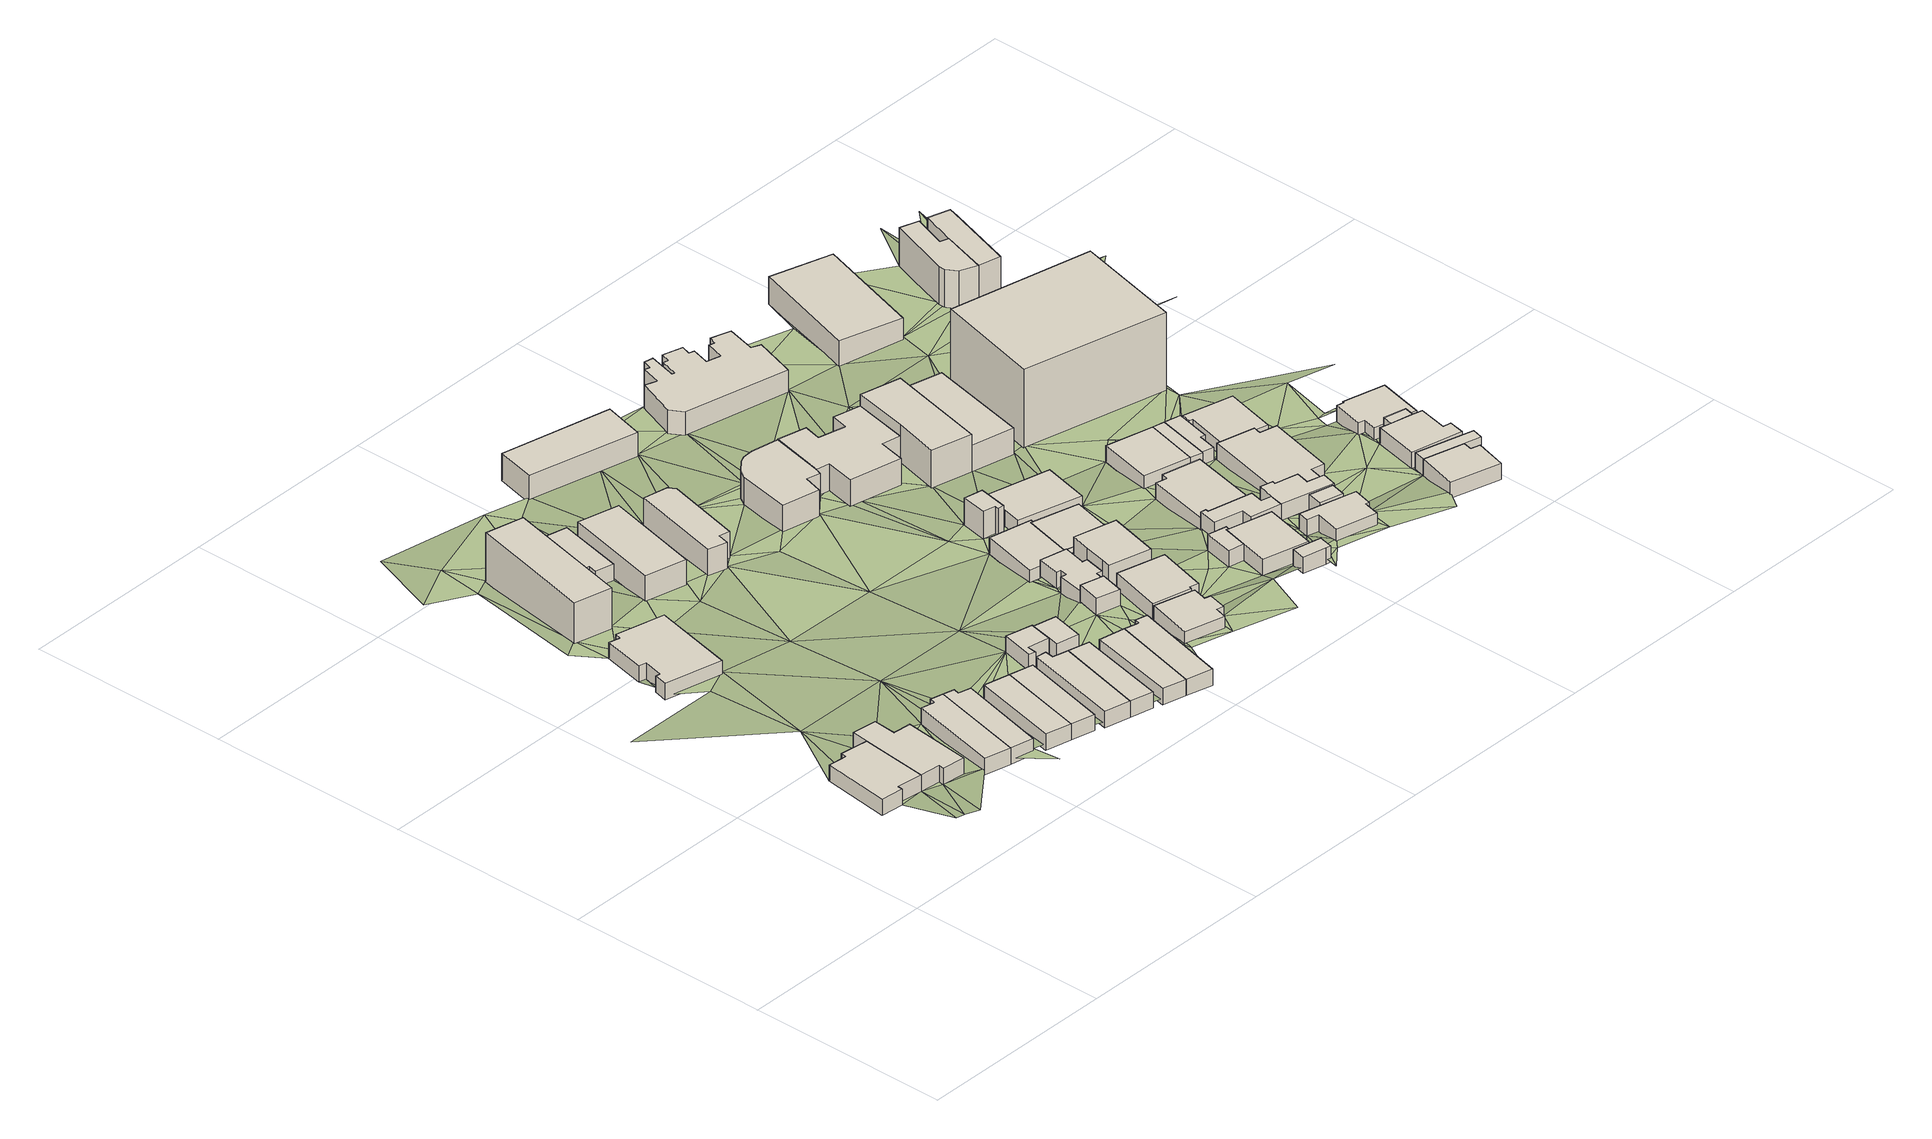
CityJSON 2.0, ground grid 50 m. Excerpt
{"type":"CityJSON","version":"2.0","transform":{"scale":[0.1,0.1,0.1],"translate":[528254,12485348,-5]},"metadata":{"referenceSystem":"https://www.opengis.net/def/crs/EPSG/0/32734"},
"CityObjects":{
"building1":{"type":"Building","attributes":{"address":"Barton Street 7915 Cape Town","building":"house","building:levels":1,"building_height":4.1,"plus_code":"4FRW3C9W+XMH","ground_height":18.93,"roof_height":23.03},"geometry":[{"type":"Solid","lod":"1","boundaries":[[[[0,1,2,3]],[[1,4,5,2]],[[4,6,7,5]],[[6,8,9,7]],[[8,10,11,9]],[[10,12,13,11]],[[12,14,15,13]],[[14,0,3,15]],[[3,2,5,7,9,11,13,15]],[[14,12,10,8,6,4,1,0]]]]}]},
"building2":{"type":"Building","attributes":{"address":"3 Barton Street 7915 Cape Town","building":"house","building:levels":1,"building_height":4.1,"plus_code":"4FRW3C9W+XPH","ground_height":18.93,"roof_height":23.03},"geometry":[{"type":"Solid","lod":"1","boundaries":[[[[0,14,15,3]],[[14,16,17,15]],[[16,18,19,17]],[[18,20,21,19]],[[20,22,23,21]],[[22,24,25,23]],[[24,26,27,25]],[[26,28,29,27]],[[28,0,3,29]],[[3,15,17,19,21,23,25,27,29]],[[28,26,24,22,20,18,16,14,0]]]]}]},
"building3":{"type":"Building","attributes":{"address":"5 Barton Street 7915 Cape Town","building":"semidetached_house","building:levels":1,"building_height":4.1,"plus_code":"4FRW3C9W+XR6","ground_height":18.86,"roof_height":22.96},"geometry":[{"type":"Solid","lod":"1","boundaries":[[[[30,31,32,33]],[[31,34,35,32]],[[34,36,37,35]],[[36,38,39,37]],[[38,40,41,39]],[[40,30,33,41]],[[33,32,35,37,39,41]],[[40,38,36,34,31,30]]]]}]},
"building4":{"type":"Building","attributes":{"building":"house","building:levels":1,"building_height":4.1,"plus_code":"4FRW3CCW+6P9","ground_height":14.97,"roof_height":19.07},"geometry":[{"type":"Solid","lod":"1","boundaries":[[[[42,43,44,45]],[[43,46,47,44]],[[46,48,49,47]],[[48,50,51,49]],[[50,52,53,51]],[[52,54,55,53]],[[54,56,57,55]],[[56,58,59,57]],[[58,60,61,59]],[[60,42,45,61]],[[45,44,47,49,51,53,55,57,59,61]],[[60,58,56,54,52,50,48,46,43,42]]]]}]},
"building5":{"type":"Building","attributes":{"address":"7 Barton Street Woodstock 7915 Cape Town","building":"semidetached_house","building:levels":1,"building_height":4.1,"plus_code":"4FRW3C9W+XR4","ground_height":18.86,"roof_height":22.96},"geometry":[{"type":"Solid","lod":"1","boundaries":[[[[31,30,33,32]],[[30,62,63,33]],[[62,64,65,63]],[[64,66,67,65]],[[66,68,69,67]],[[68,31,32,69]],[[32,33,63,65,67,69]],[[68,66,64,62,30,31]]]]}]},
"building6":{"type":"Building","attributes":{"address":"9 Barton Street Woodstock 7915 Cape Town","building":"semidetached_house","building:levels":1,"building_height":4.1,"plus_code":"4FRW3C9W+WVV","ground_height":18.81,"roof_height":22.91},"geometry":[{"type":"Solid","lod":"1","boundaries":[[[[70,71,72,73]],[[71,74,75,72]],[[74,76,77,75]],[[76,70,73,77]],[[73,72,75,77]],[[76,74,71,70]]]]}]},
"building7":{"type":"Building","attributes":{"address":"124 Victoria Road Woodstock 7915 Cape Town","building":"retail","building:levels":4,"building_height":12.5,"plus_code":"4FRW3CCW+8QJ","ground_height":12.28,"roof_height":24.78},"geometry":[{"type":"Solid","lod":"1","boundaries":[[[[78,79,80,81]],[[79,82,83,80]],[[82,84,85,83]],[[84,78,81,85]],[[81,80,83,85]],[[84,82,79,78]]]]}]},
"building8":{"type":"Building","attributes":{"address":"11 Barton Street Woodstock 7915 Cape Town","building":"semidetached_house","building:levels":1,"building_height":4.1,"plus_code":"4FRW3C9W+WVX","ground_height":18.81,"roof_height":22.91},"geometry":[{"type":"Solid","lod":"1","boundaries":[[[[70,76,77,73]],[[76,86,87,77]],[[86,88,89,87]],[[88,70,73,89]],[[73,77,87,89]],[[88,86,76,70]]]]}]},
"building9":{"type":"Building","attributes":{"address":"13 Barton Street Woodstock 7915 Cape Town","building":"semidetached_house","building:levels":1,"building_height":4.1,"plus_code":"4FRW3C9W+WWP","ground_height":18.81,"roof_height":22.91},"geometry":[{"type":"Solid","lod":"1","boundaries":[[[[90,91,92,93]],[[91,94,95,92]],[[94,96,97,95]],[[96,98,99,97]],[[98,100,101,99]],[[100,90,93,101]],[[93,92,95,97,99,101]],[[100,98,96,94,91,90]]]]}]},
"building10":{"type":"Building","attributes":{"address":"126 Victoria Road Woodstock 7915 Cape Town","building":"retail","building:levels":1,"building_height":4.1,"plus_code":"4FRW3CCW+9Q9","ground_height":12.28,"roof_height":16.38},"geometry":[{"type":"Solid","lod":"1","boundaries":[[[[102,103,104,105]],[[103,106,107,104]],[[106,108,109,107]],[[108,102,105,109]],[[105,104,107,109]],[[108,106,103,102]]]]}]},
"building11":{"type":"Building","attributes":{"address":"15 Barton Street Woodstock 7915 Cape Town","building":"semidetached_house","building:levels":1,"building_height":4.1,"plus_code":"4FRW3C9W+WXC","ground_height":18.81,"roof_height":22.91},"geometry":[{"type":"Solid","lod":"1","boundaries":[[[[91,90,93,92]],[[90,110,111,93]],[[110,112,113,111]],[[112,91,92,113]],[[92,93,111,113]],[[112,110,90,91]]]]}]},
"building12":{"type":"Building","attributes":{"address":"Victoria Road Woodstock 7915 Cape Town","building":"retail","building:levels":1,"building_height":4.1,"plus_code":"4FRW3CCW+9R3","ground_height":13.49,"roof_height":17.59},"geometry":[{"type":"Solid","lod":"1","boundaries":[[[[114,115,116,117]],[[115,118,119,116]],[[118,120,121,119]],[[120,122,123,121]],[[122,124,125,123]],[[124,114,117,125]],[[117,116,119,121,123,125]],[[124,122,120,118,115,114]]]]}]},
"building13":{"type":"Building","attributes":{"address":"Barton Street Woodstock 7915 Cape Town","building":"garage","building:levels":1,"building_height":4.1,"plus_code":"4FRW3CCW+2W5","ground_height":18.81,"roof_height":22.91},"geometry":[{"type":"Solid","lod":"1","boundaries":[[[[126,127,128,129]],[[127,130,131,128]],[[130,132,133,131]],[[132,134,135,133]],[[134,136,137,135]],[[136,138,139,137]],[[138,126,129,139]],[[129,128,131,133,135,137,139]],[[138,136,134,132,130,127,126]]]]}]},
"building14":{"type":"Building","attributes":{"address":"128 Victoria Road Woodstock 7915 Cape Town","building":"retail","building:levels":2,"building_height":6.9,"plus_code":"4FRW3CCW+8VC","ground_height":13.49,"roof_height":20.39},"geometry":[{"type":"Solid","lod":"1","boundaries":[[[[140,141,142,143]],[[141,144,145,142]],[[144,146,147,145]],[[146,140,143,147]],[[143,142,145,147]],[[146,144,141,140]]]]}]},
"building15":{"type":"Building","attributes":{"address":"17 Barton Street Woodstock 7915 Cape Town","building":"semidetached_house","building:levels":1,"building_height":4.1,"plus_code":"4FRW3C9W+WX9","ground_height":18.77,"roof_height":22.87},"geometry":[{"type":"Solid","lod":"1","boundaries":[[[[148,149,150,151]],[[149,152,153,150]],[[152,154,155,153]],[[154,148,151,155]],[[151,150,153,155]],[[154,152,149,148]]]]}]},
"building16":{"type":"Building","attributes":{"address":"Barton Street Woodstock 7915 Cape Town","building":"garage","building:levels":1,"building_height":4.1,"plus_code":"4FRW3C9W+XXW","ground_height":18.81,"roof_height":22.91},"geometry":[{"type":"Solid","lod":"1","boundaries":[[[[127,126,129,128]],[[126,156,157,129]],[[156,158,159,157]],[[158,160,161,159]],[[160,127,128,161]],[[128,129,157,159,161]],[[160,158,156,126,127]]]]}]},
"building17":{"type":"Building","attributes":{"address":"19 Barton Street Woodstock 7915 Cape Town","building":"semidetached_house","building:levels":1,"building_height":4.1,"plus_code":"4FRW3C9X+W27","ground_height":18.77,"roof_height":22.87},"geometry":[{"type":"Solid","lod":"1","boundaries":[[[[149,148,151,150]],[[148,162,163,151]],[[162,164,165,163]],[[164,166,167,165]],[[166,168,169,167]],[[168,149,150,169]],[[150,151,163,165,167,169]],[[168,166,164,162,148,149]]]]}]},
"building18":{"type":"Building","attributes":{"address":"Rubidor House 138 Victoria Road Woodstock Cape Town","building":"retail","building:levels":2,"building_height":6.9,"plus_code":"4FRW3CCW+8W2","ground_height":13.76,"roof_height":20.66},"geometry":[{"type":"Solid","lod":"1","boundaries":[[[[170,171,172,173]],[[171,174,175,172]],[[174,176,177,175]],[[176,178,179,177]],[[178,180,181,179]],[[180,182,183,181]],[[182,170,173,183]],[[173,172,175,177,179,181,183]],[[182,180,178,176,174,171,170]]]]}]},
"building19":{"type":"Building","attributes":{"address":"Woodstock Cape Town","building":"garage","building:levels":1,"building_height":4.1,"plus_code":"4FRW3CCX+232","ground_height":18.77,"roof_height":22.87},"geometry":[{"type":"Solid","lod":"1","boundaries":[[[[184,185,186,187]],[[185,188,189,186]],[[188,190,191,189]],[[190,184,187,191]],[[187,186,189,191]],[[190,188,185,184]]]]}]},
"building20":{"type":"Building","attributes":{"address":"10 Caleb Street Woodstock 7915 Cape Town","building":"house","building:levels":1,"building_height":4.1,"plus_code":"4FRW3C9X+W3G","ground_height":18.75,"roof_height":22.85},"geometry":[{"type":"Solid","lod":"1","boundaries":[[[[192,193,194,195]],[[193,196,197,194]],[[196,198,199,197]],[[198,200,201,199]],[[200,202,203,201]],[[202,204,205,203]],[[204,206,207,205]],[[206,192,195,207]],[[195,194,197,199,201,203,205,207]],[[206,204,202,200,198,196,193,192]]]]}]},
"building21":{"type":"Building","attributes":{"address":"Woodstock Cape Town","building":"yes","building:levels":1,"building_height":4.1,"plus_code":"4FRW3CCX+23M","ground_height":17.2,"roof_height":21.3},"geometry":[{"type":"Solid","lod":"1","boundaries":[[[[208,209,210,211]],[[209,212,213,210]],[[212,214,215,213]],[[214,216,217,215]],[[216,218,219,217]],[[218,220,221,219]],[[220,222,223,221]],[[222,224,225,223]],[[224,226,227,225]],[[226,228,229,227]],[[228,230,231,229]],[[230,232,233,231]],[[232,208,211,233]],[[211,210,213,215,217,219,221,223,225,227,229,231,233]],[[232,230,228,226,224,222,220,218,216,214,212,209,208]]]]}]},
"building22":{"type":"Building","attributes":{"address":"8 Caleb Street Woodstock 7915 Cape Town","building":"house","building:levels":1,"building_height":4.1,"plus_code":"4FRW3C9X+X3H","ground_height":18.75,"roof_height":22.85},"geometry":[{"type":"Solid","lod":"1","boundaries":[[[[234,235,236,237]],[[235,238,239,236]],[[238,240,241,239]],[[240,242,243,241]],[[242,244,245,243]],[[244,234,237,245]],[[237,236,239,241,243,245]],[[244,242,240,238,235,234]]]]}]},
"building23":{"type":"Building","attributes":{"address":"Kays Building 79 Victoria Road Woodstock 7915 Cape Town","building":"yes","building:levels":2,"building_height":6.9,"plus_code":"4FRW3CCW+CWX","ground_height":10.94,"roof_height":17.84},"geometry":[{"type":"Solid","lod":"1","boundaries":[[[[246,247,248,249]],[[247,250,251,248]],[[250,252,253,251]],[[252,246,249,253]],[[249,248,251,253]],[[252,250,247,246]]]]}]},
"building24":{"type":"Building","attributes":{"address":"Woodstock Cape Town","building":"yes","building:levels":1,"building_height":4.1,"plus_code":"4FRW3CCX+33P","ground_height":15.65,"roof_height":19.75},"geometry":[{"type":"Solid","lod":"1","boundaries":[[[[254,255,256,257]],[[255,258,259,256]],[[258,260,261,259]],[[260,262,263,261]],[[262,264,265,263]],[[264,266,267,265]],[[266,268,269,267]],[[268,270,271,269]],[[270,272,273,271]],[[272,254,257,273]],[[257,256,259,261,263,265,267,269,271,273]],[[272,270,268,266,264,262,260,258,255,254]]]]}]},
"building25":{"type":"Building","attributes":{"address":"140 Victoria Road Woodstock 7915 Cape Town","building":"retail","building:levels":2,"building_height":6.9,"plus_code":"4FRW3CCX+72V","ground_height":13.76,"roof_height":20.66},"geometry":[{"type":"Solid","lod":"1","boundaries":[[[[274,275,276,277]],[[275,278,279,276]],[[278,280,281,279]],[[280,282,283,281]],[[282,284,285,283]],[[284,286,287,285]],[[286,288,289,287]],[[288,290,291,289]],[[290,292,293,291]],[[292,294,295,293]],[[294,274,277,295]],[[277,276,279,281,283,285,287,289,291,293,295]],[[294,292,290,288,286,284,282,280,278,275,274]]]]}]},
"building26":{"type":"Building","attributes":{"address":"6 Caleb Street Woodstock 7915 Cape Town","building":"house","building:levels":2,"building_height":6.9,"plus_code":"4FRW3CCX+24J","ground_height":17.19,"roof_height":24.09},"geometry":[{"type":"Solid","lod":"1","boundaries":[[[[228,226,296,297]],[[226,298,299,296]],[[298,300,301,299]],[[300,302,303,301]],[[302,304,305,303]],[[304,228,297,305]],[[297,296,299,301,303,305]],[[304,302,300,298,226,228]]]]}]},
"building27":{"type":"Building","attributes":{"address":"Caleb Street Woodstock 7915 Cape Town","building":"yes","building:levels":2,"building_height":6.9,"plus_code":"4FRW3CCX+43X","ground_height":15.65,"roof_height":22.55},"geometry":[{"type":"Solid","lod":"1","boundaries":[[[[306,307,308,309]],[[307,310,311,308]],[[310,312,313,311]],[[312,314,315,313]],[[314,316,317,315]],[[316,306,309,317]],[[309,308,311,313,315,317]],[[316,314,312,310,307,306]]]]}]},
"building28":{"type":"Building","attributes":{"address":"4 Caleb Street Woodstock 7915 Cape Town","building":"house","building:levels":1,"building_height":4.1,"plus_code":"4FRW3CCX+34P","ground_height":15.65,"roof_height":19.75},"geometry":[{"type":"Solid","lod":"1","boundaries":[[[[260,318,319,261]],[[318,320,321,319]],[[320,266,267,321]],[[266,264,265,267]],[[264,262,263,265]],[[262,260,261,263]],[[261,319,321,267,265,263]],[[262,264,266,320,318,260]]]]}]},
"building29":{"type":"Building","attributes":{"address":"Caleb Street Woodstock 7915 Cape Town","building":"garage","building:levels":1,"building_height":4.1,"plus_code":"4FRW3C9X+X5G","ground_height":18.75,"roof_height":22.85},"geometry":[{"type":"Solid","lod":"1","boundaries":[[[[322,323,324,325]],[[323,326,327,324]],[[326,328,329,327]],[[328,330,331,329]],[[330,332,333,331]],[[332,322,325,333]],[[325,324,327,329,331,333]],[[332,330,328,326,323,322]]]]}]},
"building30":{"type":"Building","attributes":{"address":"144 Victoria Road Woodstock 7915 Cape Town","building":"retail","building:levels":2,"building_height":6.9,"plus_code":"4FRW3CCX+73Q","ground_height":13.86,"roof_height":20.76},"geometry":[{"type":"Solid","lod":"1","boundaries":[[[[334,335,336,337]],[[335,338,339,336]],[[338,340,341,339]],[[340,342,343,341]],[[342,344,345,343]],[[344,346,347,345]],[[346,348,349,347]],[[348,350,351,349]],[[350,352,353,351]],[[352,354,355,353]],[[354,356,357,355]],[[356,334,337,357]],[[337,336,339,341,343,345,347,349,351,353,355,357]],[[356,354,352,350,348,346,344,342,340,338,335,334]]]]}]},
"building31":{"type":"Building","attributes":{"address":"2 Caleb Street Woodstock 7915 Cape Town","building":"house","building:levels":1,"building_height":4.1,"plus_code":"4FRW3CCX+44H","ground_height":15.65,"roof_height":19.75},"geometry":[{"type":"Solid","lod":"1","boundaries":[[[[358,359,360,361]],[[359,362,363,360]],[[362,364,365,363]],[[364,366,367,365]],[[366,368,369,367]],[[368,370,371,369]],[[370,372,373,371]],[[372,358,361,373]],[[361,360,363,365,367,369,371,373]],[[372,370,368,366,364,362,359,358]]]]}]},
"building32":{"type":"Building","attributes":{"address":"Caleb Street Woodstock 7915 Cape Town","building":"garage","building:levels":1,"building_height":4.1,"plus_code":"4FRW3C9X+W67","ground_height":18.71,"roof_height":22.81},"geometry":[{"type":"Solid","lod":"1","boundaries":[[[[374,375,376,377]],[[375,378,379,376]],[[378,380,381,379]],[[380,382,383,381]],[[382,374,377,383]],[[377,376,379,381,383]],[[382,380,378,375,374]]]]}]},
"building33":{"type":"Building","attributes":{"address":"7 Caleb Street Woodstock 7915 Cape Town","building":"house","building:levels":1,"building_height":4.1,"plus_code":"4FRW3C9X+W6R","ground_height":18.71,"roof_height":22.81},"geometry":[{"type":"Solid","lod":"1","boundaries":[[[[322,384,385,325]],[[384,386,387,385]],[[386,388,389,387]],[[388,326,327,389]],[[326,323,324,327]],[[323,322,325,324]],[[325,385,387,389,327,324]],[[323,326,388,386,384,322]]]]}]},
"building34":{"type":"Building","attributes":{"address":"Caleb Street Woodstock 7915 Cape Town","building":"garage","building:levels":1,"building_height":4.1,"plus_code":"4FRW3C9X+X6W","ground_height":18.71,"roof_height":22.81},"geometry":[{"type":"Solid","lod":"1","boundaries":[[[[390,391,392,393]],[[391,394,395,392]],[[394,396,397,395]],[[396,398,399,397]],[[398,400,401,399]],[[400,402,403,401]],[[402,404,405,403]],[[404,406,407,405]],[[406,408,409,407]],[[408,390,393,409]],[[393,392,395,397,399,401,403,405,407,409]],[[408,406,404,402,400,398,396,394,391,390]]]]}]},
"building35":{"type":"Building","attributes":{"address":"146 Victoria Road Woodstock 7915 Cape Town","building":"retail","building:levels":3,"building_height":9.7,"plus_code":"4FRW3CCX+75C","ground_height":13.97,"roof_height":23.67},"geometry":[{"type":"Solid","lod":"1","boundaries":[[[[410,411,412,413]],[[411,414,415,412]],[[414,416,417,415]],[[416,418,419,417]],[[418,410,413,419]],[[413,412,415,417,419]],[[418,416,414,411,410]]]]}]},
"building36":{"type":"Building","attributes":{"address":"85 Victoria Road Woodstock 7915 Cape Town","building":"yes","building:levels":2,"building_height":6.9,"plus_code":"4FRW3CCX+C4J","ground_height":11.09,"roof_height":17.99},"geometry":[{"type":"Solid","lod":"1","boundaries":[[[[420,421,422,423]],[[421,424,425,422]],[[424,426,427,425]],[[426,428,429,427]],[[428,430,431,429]],[[430,432,433,431]],[[432,434,435,433]],[[434,436,437,435]],[[436,438,439,437]],[[438,440,441,439]],[[440,442,443,441]],[[442,444,445,443]],[[444,446,447,445]],[[446,448,449,447]],[[448,450,451,449]],[[450,452,453,451]],[[452,454,455,453]],[[454,456,457,455]],[[456,458,459,457]],[[458,460,461,459]],[[460,462,463,461]],[[462,464,465,463]],[[464,466,467,465]],[[466,468,469,467]],[[468,420,423,469]],[[423,422,425,427,429,431,433,435,437,439,441,443,445,447,449,451,453,455,457,459,461,463,465,467,469]],[[468,466,464,462,460,458,456,454,452,450,448,446,444,442,440,438,436,434,432,430,428,426,424,421,420]]]]}]},
"building37":{"type":"Building","attributes":{"address":"6 Caleb Street Woodstock 7915 Cape Town","building":"house","building:levels":1,"building_height":4.1,"plus_code":"4FRW3CCX+26Q","ground_height":17.16,"roof_height":21.26},"geometry":[{"type":"Solid","lod":"1","boundaries":[[[[470,471,472,473]],[[471,474,475,472]],[[474,476,477,475]],[[476,478,479,477]],[[478,480,481,479]],[[480,482,483,481]],[[482,484,485,483]],[[484,470,473,485]],[[473,472,475,477,479,481,483,485]],[[484,482,480,478,476,474,471,470]]]]}]},
"building38":{"type":"Building","attributes":{"address":"6 Caesar Street Woodstock 7915 Cape Town","building":"house","building:levels":1,"building_height":4.1,"plus_code":"4FRW3C9X+W7Q","ground_height":18.64,"roof_height":22.74},"geometry":[{"type":"Solid","lod":"1","boundaries":[[[[486,487,488,489]],[[487,490,491,488]],[[490,492,493,491]],[[492,494,495,493]],[[494,496,497,495]],[[496,498,499,497]],[[498,500,501,499]],[[500,486,489,501]],[[489,488,491,493,495,497,499,501]],[[500,498,496,494,492,490,487,486]]]]}]},
"building39":{"type":"Building","attributes":{"address":"148 Victoria Road Woodstock 7915 Cape Town","building":"retail","building:levels":2,"building_height":6.9,"plus_code":"4FRW3CCX+65X","ground_height":13.97,"roof_height":20.87},"geometry":[{"type":"Solid","lod":"1","boundaries":[[[[410,418,502,503]],[[418,504,505,502]],[[504,506,507,505]],[[506,410,503,507]],[[503,502,505,507]],[[506,504,418,410]]]]}]},
"building40":{"type":"Building","attributes":{"address":"Caesar Street Woodstock 7915 Cape Town","building":"garage","building:levels":1,"building_height":4.1,"plus_code":"4FRW3C9X+X75","ground_height":18.71,"roof_height":22.81},"geometry":[{"type":"Solid","lod":"1","boundaries":[[[[508,509,510,511]],[[509,512,513,510]],[[512,514,515,513]],[[514,508,511,515]],[[511,510,513,515]],[[514,512,509,508]]]]}]},
"building41":{"type":"Building","attributes":{"address":"Caesar Street Woodstock 7915 Cape Town","building":"garage","building:levels":1,"building_height":4.1,"plus_code":"4FRW3C9X+X7P","ground_height":18.71,"roof_height":22.81},"geometry":[{"type":"Solid","lod":"1","boundaries":[[[[516,517,518,519]],[[517,520,521,518]],[[520,522,523,521]],[[522,524,525,523]],[[524,526,527,525]],[[526,406,407,527]],[[406,404,405,407]],[[404,528,529,405]],[[528,516,519,529]],[[519,518,521,523,525,527,407,405,529]],[[528,404,406,526,524,522,520,517,516]]]]}]},
"building42":{"type":"Building","attributes":{"address":"1 Caleb Street Woodstock 7915 Cape Town","building":"house","building:levels":1,"building_height":4.1,"plus_code":"4FRW3CCX+472","ground_height":15.76,"roof_height":19.86},"geometry":[{"type":"Solid","lod":"1","boundaries":[[[[530,531,532,533]],[[531,534,535,532]],[[534,536,537,535]],[[536,530,533,537]],[[533,532,535,537]],[[536,534,531,530]]]]}]},
"building43":{"type":"Building","attributes":{"address":"Caleb Street Woodstock 7915 Cape Town","building":"garage","building:levels":1,"building_height":4.1,"plus_code":"4FRW3CCX+37X","ground_height":15.76,"roof_height":19.86},"geometry":[{"type":"Solid","lod":"1","boundaries":[[[[538,530,533,539]],[[530,536,537,533]],[[536,540,541,537]],[[540,542,543,541]],[[542,538,539,543]],[[539,533,537,541,543]],[[542,540,536,530,538]]]]}]},
"building44":{"type":"Building","attributes":{"address":"4 Caesar Street Woodstock 7915 Cape Town","building":"house","building:levels":1,"building_height":4.1,"plus_code":"4FRW3CCX+28F","ground_height":17.02,"roof_height":21.12},"geometry":[{"type":"Solid","lod":"1","boundaries":[[[[544,545,546,547]],[[545,548,549,546]],[[548,550,551,549]],[[550,552,553,551]],[[552,554,555,553]],[[554,556,557,555]],[[556,558,559,557]],[[558,560,561,559]],[[560,562,563,561]],[[562,564,565,563]],[[564,566,567,565]],[[566,544,547,567]],[[547,546,549,551,553,555,557,559,561,563,565,567]],[[566,564,562,560,558,556,554,552,550,548,545,544]]]]}]},
"building45":{"type":"Building","attributes":{"address":"Caesar Street Woodstock 7915 Cape Town","building":"garage","building:levels":1,"building_height":4.1,"plus_code":"4FRW3CCX+482","ground_height":15.76,"roof_height":19.86},"geometry":[{"type":"Solid","lod":"1","boundaries":[[[[538,542,543,539]],[[542,568,569,543]],[[568,570,571,569]],[[570,572,573,571]],[[572,574,575,573]],[[574,538,539,575]],[[539,543,569,571,573,575]],[[574,572,570,568,542,538]]]]}]},
"building46":{"type":"Building","attributes":{"address":"2 Caesar Street Woodstock 7915 Cape Town","building":"house","building:levels":1,"building_height":4.1,"plus_code":"4FRW3CCX+38Q","ground_height":15.76,"roof_height":19.86},"geometry":[{"type":"Solid","lod":"1","boundaries":[[[[576,577,578,579]],[[577,580,581,578]],[[580,582,583,581]],[[582,584,585,583]],[[584,586,587,585]],[[586,576,579,587]],[[579,578,581,583,585,587]],[[586,584,582,580,577,576]]]]}]},
"building47":{"type":"Building","attributes":{"address":"The Victoria 152 Victoria Road Woodstock 7915 Cape Town","building":"apartments","building:levels":7,"building_height":20.9,"plus_code":"4FRW3CCX+68C","ground_height":14,"roof_height":34.9},"geometry":[{"type":"Solid","lod":"1","boundaries":[[[[588,589,590,591]],[[589,592,593,590]],[[592,594,595,593]],[[594,588,591,595]],[[591,590,593,595]],[[594,592,589,588]]]]}]},
"building48":{"type":"Building","attributes":{"address":"7 Caesar Street Woodstock 7915 Cape Town","building":"house","building:levels":1,"building_height":4.1,"plus_code":"4FRW3C9X+WC3","ground_height":18.64,"roof_height":22.74},"geometry":[{"type":"Solid","lod":"1","boundaries":[[[[596,597,598,599]],[[597,600,601,598]],[[600,602,603,601]],[[602,604,605,603]],[[604,606,607,605]],[[606,596,599,607]],[[599,598,601,603,605,607]],[[606,604,602,600,597,596]]]]}]},
"building49":{"type":"Building","attributes":{"address":"Caesar Street Woodstock 7915 Cape Town","building":"garage","building:levels":1,"building_height":4.1,"plus_code":"4FRW3C9X+WCG","ground_height":18.64,"roof_height":22.74},"geometry":[{"type":"Solid","lod":"1","boundaries":[[[[597,596,599,598]],[[596,608,609,599]],[[608,610,611,609]],[[610,612,613,611]],[[612,597,598,613]],[[598,599,609,611,613]],[[612,610,608,596,597]]]]}]},
"building50":{"type":"Building","attributes":{"address":"SAPS Woodstock Police Station 93 Victoria Road Woodstock Cape Town","building":"police","building:levels":2,"amenity":"police","operator":"South African Police Service","building_height":6.9,"plus_code":"4FRW3CCX+C77","ground_height":11.96,"roof_height":18.86},"geometry":[{"type":"Solid","lod":"1","boundaries":[[[[614,615,616,617]],[[615,618,619,616]],[[618,620,621,619]],[[620,614,617,621]],[[617,616,619,621]],[[620,618,615,614]]]]}]},
"building51":{"type":"Building","attributes":{"address":"5 Caesar Street Woodstock 7915 Cape Town","building":"house","building:levels":1,"building_height":4.1,"plus_code":"4FRW3C9X+XC4","ground_height":18.64,"roof_height":22.74},"geometry":[{"type":"Solid","lod":"1","boundaries":[[[[622,623,624,625]],[[623,626,627,624]],[[626,628,629,627]],[[628,630,631,629]],[[630,632,633,631]],[[632,634,635,633]],[[634,636,637,635]],[[636,622,625,637]],[[625,624,627,629,631,633,635,637]],[[636,634,632,630,628,626,623,622]]]]}]},
"building52":{"type":"Building","attributes":{"address":"Caesar Street 7915 Woodstock, Cape Town","building":"garage","building:levels":1,"building_height":4.1,"plus_code":"4FRW3C9X+XCP","ground_height":18.64,"roof_height":22.74},"geometry":[{"type":"Solid","lod":"1","boundaries":[[[[638,623,624,639]],[[623,622,625,624]],[[622,640,641,625]],[[640,638,639,641]],[[639,624,625,641]],[[640,622,623,638]]]]}]},
"building53":{"type":"Building","attributes":{"address":"3 Caesar Street Woodstock 7915 Cape Town","building":"house","building:levels":1,"building_height":4.1,"plus_code":"4FRW3CCX+2C9","ground_height":17.02,"roof_height":21.12},"geometry":[{"type":"Solid","lod":"1","boundaries":[[[[642,643,644,645]],[[643,646,647,644]],[[646,648,649,647]],[[648,650,651,649]],[[650,652,653,651]],[[652,654,655,653]],[[654,656,657,655]],[[656,658,659,657]],[[658,660,661,659]],[[660,642,645,661]],[[645,644,647,649,651,653,655,657,659,661]],[[660,658,656,654,652,650,648,646,643,642]]]]}]},
"building54":{"type":"Building","attributes":{"address":"Camara House 95 Victoria Road Woodstock 7915 Cape Town","building":"yes","building:levels":3,"building_height":9.7,"plus_code":"4FRW3CCX+99F","ground_height":13.33,"roof_height":23.03},"geometry":[{"type":"Solid","lod":"1","boundaries":[[[[662,663,664,665]],[[663,666,667,664]],[[666,668,669,667]],[[668,670,671,669]],[[670,672,673,671]],[[672,674,675,673]],[[674,676,677,675]],[[676,662,665,677]],[[665,664,667,669,671,673,675,677]],[[676,674,672,670,668,666,663,662]]]]}]},
"building55":{"type":"Building","attributes":{"address":"Victoria Road Woodstock 7915 Cape Town","building":"retail","building:levels":3,"building_height":9.7,"plus_code":"4FRW3CCX+999","ground_height":13.33,"roof_height":23.03},"geometry":[{"type":"Solid","lod":"1","boundaries":[[[[662,678,679,665]],[[678,680,681,679]],[[680,682,683,681]],[[682,684,685,683]],[[684,663,664,685]],[[663,662,665,664]],[[665,679,681,683,685,664]],[[663,684,682,680,678,662]]]]}]},
"terrain1":{"type":"TINRelief","geometry":[{"type":"CompositeSurface","lod":"1","boundaries":[[[10,686,14]],[[687,14,686]],[[12,10,14]],[[6,4,1]],[[18,687,688]],[[14,687,18]],[[689,6,1]],[[16,14,18]],[[18,688,690]],[[28,1,0]],[[28,689,1]],[[689,691,692]],[[18,690,20]],[[689,28,26]],[[26,24,22]],[[20,690,38]],[[38,22,20]],[[693,694,52]],[[50,693,52]],[[26,22,38]],[[695,691,689]],[[691,695,696]],[[697,698,699]],[[700,689,26]],[[701,48,702]],[[38,700,26]],[[46,43,48]],[[702,48,43]],[[695,689,700]],[[34,38,36]],[[702,703,701]],[[704,71,697]],[[705,702,43]],[[34,700,38]],[[34,31,700]],[[697,71,64]],[[705,43,42]],[[31,68,700]],[[66,64,68]],[[703,702,706]],[[707,703,708]],[[695,700,709]],[[42,695,709]],[[708,710,707]],[[705,42,711]],[[706,708,703]],[[68,64,132]],[[712,88,713]],[[700,68,132]],[[705,120,714]],[[71,132,64]],[[711,120,705]],[[714,84,705]],[[715,42,709]],[[84,708,706]],[[71,70,132]],[[42,715,711]],[[88,712,98]],[[716,709,700]],[[714,120,115]],[[88,134,70]],[[714,115,717]],[[120,118,115]],[[714,102,84]],[[710,708,718]],[[711,122,120]],[[132,70,134]],[[88,98,134]],[[132,716,700]],[[115,114,717]],[[719,711,715]],[[98,136,134]],[[84,718,708]],[[136,98,96]],[[711,140,122]],[[720,717,114]],[[94,721,96]],[[138,136,96]],[[722,715,709]],[[94,91,721]],[[723,724,725]],[[156,96,721]],[[96,126,138]],[[84,102,726]],[[91,156,721]],[[715,727,719]],[[126,96,156]],[[726,102,720]],[[124,122,140]],[[728,709,716]],[[112,724,723]],[[156,91,158]],[[114,726,720]],[[709,728,722]],[[716,132,130]],[[727,715,722]],[[91,112,158]],[[84,726,718]],[[114,124,726]],[[158,112,723]],[[124,140,146]],[[130,160,716]],[[130,127,160]],[[719,727,170]],[[149,158,723]],[[726,124,146]],[[146,719,170]],[[729,730,722]],[[731,718,726]],[[188,160,158]],[[149,188,158]],[[726,146,731]],[[732,722,728]],[[733,164,734]],[[216,716,160]],[[722,732,729]],[[149,168,166]],[[166,188,149]],[[735,164,733]],[[728,716,270]],[[185,160,188]],[[735,733,736]],[[166,164,737]],[[166,737,188]],[[735,192,164]],[[738,716,216]],[[739,729,732]],[[216,160,185]],[[740,180,729]],[[170,741,146]],[[164,192,737]],[[731,146,741]],[[728,742,732]],[[736,743,735]],[[737,190,188]],[[192,234,737]],[[270,716,738]],[[737,234,190]],[[180,740,182]],[[286,740,729]],[[286,729,739]],[[170,182,741]],[[235,234,192]],[[743,736,744]],[[190,234,244]],[[739,732,742]],[[214,209,216]],[[744,745,743]],[[738,216,209]],[[190,746,184]],[[728,747,742]],[[728,270,747]],[[212,209,214]],[[209,748,738]],[[244,746,190]],[[208,748,209]],[[235,192,206]],[[738,748,208]],[[749,746,244]],[[749,224,746]],[[750,182,740]],[[751,744,736]],[[202,206,204]],[[749,226,224]],[[740,286,284]],[[731,741,750]],[[202,240,206]],[[235,206,240]],[[750,741,182]],[[238,235,240]],[[752,740,284]],[[749,244,753]],[[740,752,754]],[[304,230,228]],[[755,202,744]],[[304,232,230]],[[754,750,740]],[[747,270,307]],[[755,240,202]],[[242,753,244]],[[747,756,742]],[[304,757,232]],[[744,751,755]],[[758,742,759]],[[759,742,756]],[[312,307,270]],[[307,306,747]],[[760,756,747]],[[761,242,240]],[[270,372,312]],[[760,747,306]],[[302,757,304]],[[762,372,270]],[[312,310,307]],[[763,757,302]],[[756,764,759]],[[759,764,765]],[[242,302,753]],[[332,761,240]],[[755,384,240]],[[372,314,312]],[[384,332,240]],[[314,372,370]],[[754,766,750]],[[767,763,302]],[[766,754,768]],[[368,314,370]],[[368,364,314]],[[316,314,364]],[[769,756,760]],[[242,761,330]],[[306,316,770]],[[364,368,366]],[[242,330,302]],[[760,306,771]],[[768,334,772]],[[364,770,316]],[[750,773,774]],[[762,775,776]],[[330,761,332]],[[306,770,771]],[[772,766,768]],[[762,777,372]],[[773,750,766]],[[332,384,322]],[[767,302,778]],[[384,755,382]],[[771,769,760]],[[382,755,779]],[[334,356,772]],[[780,781,774]],[[778,776,767]],[[396,302,330]],[[762,776,777]],[[778,302,396]],[[773,780,774]],[[384,382,782]],[[330,328,398]],[[776,778,777]],[[352,356,354]],[[783,771,770]],[[330,398,396]],[[784,769,771]],[[785,769,784]],[[786,787,788]],[[770,789,783]],[[770,790,789]],[[326,402,328]],[[382,791,782]],[[352,792,356]],[[398,328,400]],[[793,787,786]],[[777,778,484]],[[484,778,396]],[[328,402,400]],[[794,766,772]],[[793,791,787]],[[402,326,388]],[[772,356,794]],[[782,791,795]],[[793,796,791]],[[795,388,782]],[[791,796,795]],[[794,356,792]],[[797,777,484]],[[402,388,404]],[[789,798,783]],[[789,790,798]],[[799,388,795]],[[777,531,790]],[[800,801,802]],[[795,796,803]],[[799,404,388]],[[804,796,793]],[[411,805,792]],[[777,797,531]],[[404,799,806]],[[484,482,480]],[[797,484,480]],[[408,406,390]],[[799,509,806]],[[798,790,807]],[[805,794,792]],[[406,526,390]],[[808,796,804]],[[807,790,531]],[[509,508,806]],[[411,410,805]],[[528,404,806]],[[500,509,799]],[[809,797,480]],[[478,390,526]],[[810,811,812]],[[508,528,806]],[[813,808,804]],[[478,526,524]],[[808,813,814]],[[811,815,812]],[[809,480,478]],[[500,512,509]],[[807,816,798]],[[508,514,528]],[[531,817,807]],[[410,816,805]],[[512,528,514]],[[528,512,500]],[[815,818,819]],[[804,820,813]],[[478,524,821]],[[794,805,822]],[[478,823,809]],[[824,516,528]],[[821,823,478]],[[817,531,530]],[[822,825,794]],[[807,588,816]],[[825,826,827]],[[828,823,829]],[[826,830,827]],[[813,597,500]],[[500,831,528]],[[821,829,823]],[[820,832,813]],[[833,824,834]],[[831,824,528]],[[829,821,835]],[[816,836,805]],[[830,826,837]],[[817,530,538]],[[838,829,835]],[[838,839,829]],[[805,836,822]],[[813,832,597]],[[824,831,834]],[[817,840,807]],[[821,564,835]],[[841,826,825]],[[825,822,841]],[[831,500,597]],[[835,842,838]],[[836,816,588]],[[842,582,838]],[[582,574,838]],[[574,582,843]],[[835,564,844]],[[538,840,817]],[[562,560,564]],[[845,834,831]],[[597,628,831]],[[574,846,538]],[[844,564,560]],[[834,845,560]],[[822,836,847]],[[628,597,612]],[[618,841,822]],[[574,843,846]],[[626,831,628]],[[848,844,560]],[[626,845,831]],[[846,840,538]],[[843,849,846]],[[848,849,844]],[[612,630,628]],[[848,560,850]],[[836,588,851]],[[850,560,845]],[[852,845,626]],[[623,852,626]],[[852,853,845]],[[848,850,854]],[[852,623,638]],[[612,610,630]],[[847,836,855]],[[648,850,845]],[[849,848,856]],[[856,848,854]],[[846,849,856]],[[857,858,854]],[[859,840,846]],[[857,860,858]],[[856,854,858]],[[861,847,862]],[[855,862,847]],[[861,863,847]],[[864,855,836]],[[864,836,851]],[[859,851,840]],[[865,846,856]],[[864,866,855]],[[863,861,670]],[[867,866,864]],[[851,859,868]],[[668,666,663]],[[869,864,851]],[[684,668,663]],[[869,867,864]],[[670,668,870]],[[870,668,684]],[[871,680,872]],[[682,680,871]],[[682,873,684]],[[871,873,682]]]}]}
},
"vertices":[
[260,370,82],[191,379,82],[191,379,123],[260,370,123],[189,365,82],[189,365,123],[143,370,82],[143,370,123],[121,204,82],[121,204,123],[177,198,82],[177,198,123],[178,210,82],[178,210,123],[242,202,82],[242,202,123],
[292,197,82],[292,197,123],[290,184,82],[290,184,123],[348,178,82],[348,178,123],[366,344,82],[366,344,123],[321,348,82],[321,348,123],[326,405,82],[326,405,123],[265,412,82],[265,412,123],
[441,129,81],[496,367,81],[496,367,122],[441,129,122],[464,374,81],[464,374,122],[461,360,81],[461,360,122],[428,367,81],[428,367,122],[376,144,81],[376,144,122],
[371,1032,42],[250,1060,42],[250,1060,83],[371,1032,83],[246,1044,42],[246,1044,83],[219,1051,42],[219,1051,83],[195,947,42],[195,947,83],[214,943,42],[214,943,83],[202,894,42],[202,894,83],[191,896,42],[191,896,83],[183,862,42],[183,862,83],[325,830,42],[325,830,83],
[498,118,81],[498,118,122],[551,338,81],[551,338,122],[520,346,81],[520,346,122],[523,360,81],[523,360,122],
[641,311,81],[577,325,81],[577,325,122],[641,311,122],[527,109,81],[527,109,122],[591,94,81],[591,94,122],
[288,1455,16],[218,1146,16],[218,1146,140],[288,1455,140],[311,1124,16],[311,1124,140],[382,1434,16],[382,1434,140],
[649,81,81],[649,81,122],[700,298,81],[700,298,122],
[735,58,81],[788,278,81],[788,278,122],[735,58,122],[750,287,81],[750,287,122],[753,309,81],[753,309,122],[727,312,81],[727,312,122],[671,72,81],[671,72,122],
[384,1433,16],[358,1322,16],[358,1322,56],[384,1433,56],[405,1311,16],[405,1311,56],[432,1422,16],[432,1422,56],
[792,45,81],[792,45,122],[841,266,81],[841,266,122],
[439,1422,28],[407,1281,28],[407,1281,69],[439,1422,69],[415,1280,28],[415,1280,69],[410,1259,28],[410,1259,69],[456,1248,28],[456,1248,69],[492,1410,28],[492,1410,69],
[796,338,81],[807,392,81],[807,392,122],[796,338,122],[808,396,81],[808,396,122],[742,411,81],[742,411,122],[723,329,81],[723,329,122],[739,325,81],[739,325,122],[742,348,81],[742,348,122],
[492,1380,28],[436,1142,28],[436,1142,97],[492,1380,97],[538,1118,28],[538,1118,97],[594,1356,28],[594,1356,97],
[873,25,80],[927,245,80],[927,245,121],[873,25,121],[863,257,80],[863,257,121],[815,39,80],[815,39,121],
[791,312,81],[791,312,122],[847,300,81],[847,300,122],[865,380,81],[865,380,122],
[938,9,80],[938,9,121],[996,242,80],[996,242,121],[966,249,80],[966,249,121],[962,236,80],[962,236,121],
[647,1334,30],[593,1107,30],[593,1107,99],[647,1334,99],[640,1095,30],[640,1095,99],[647,1123,30],[647,1123,99],[673,1117,30],[673,1117,99],[718,1305,30],[718,1305,99],[708,1322,30],[708,1322,99],
[1044,406,80],[986,420,80],[986,420,121],[1044,406,121],[971,362,80],[971,362,121],[1029,347,80],[1029,347,121],
[1031,255,80],[1002,143,80],[1002,143,121],[1031,255,121],[1100,118,80],[1100,118,121],[1108,148,80],[1108,148,121],[1126,144,80],[1126,144,121],[1137,190,80],[1137,190,121],[1122,194,80],[1122,194,121],[1131,230,80],[1131,230,121],
[1017,558,65],[1005,502,65],[1005,502,106],[1017,558,106],[1016,500,65],[1016,500,106],[1012,482,65],[1012,482,106],[998,485,65],[998,485,106],[986,420,65],[986,420,106],[1044,406,65],[1044,406,106],[1050,405,65],[1050,405,106],[1057,437,65],[1057,437,106],[1071,434,65],[1071,434,106],[1082,486,65],[1082,486,106],[1070,488,65],[1070,488,106],[1083,544,65],[1083,544,106],
[1034,261,80],[1130,239,80],[1130,239,121],[1034,261,121],[1132,245,80],[1132,245,121],[1154,239,80],[1154,239,121],[1187,363,80],[1187,363,121],[1069,392,80],[1069,392,121],
[875,1630,2],[604,1690,2],[604,1690,71],[875,1630,71],[580,1593,2],[580,1593,71],[849,1529,2],[849,1529,71],
[1017,558,49],[1083,544,49],[1083,544,90],[1017,558,90],[1114,536,49],[1114,536,90],[1119,553,49],[1119,553,90],[1094,560,49],[1094,560,90],[1123,679,49],[1123,679,90],[1129,678,49],[1129,678,90],[1131,685,49],[1131,685,90],[1025,707,49],[1025,707,90],[990,564,49],[990,564,90],
[963,1132,30],[992,1267,30],[992,1267,99],[963,1132,99],[925,1279,30],[925,1279,99],[898,1278,30],[898,1278,99],[882,1271,30],[882,1271,99],[855,1248,30],[855,1248,99],[842,1227,30],[842,1227,99],[818,1098,30],[818,1098,99],[911,1079,30],[911,1079,99],[924,1126,30],[924,1126,99],[958,1119,30],[958,1119,99],
[1071,434,134],[1082,486,134],[1065,410,65],[1065,410,134],[1169,385,65],[1169,385,134],[1200,510,65],[1200,510,134],[1096,535,65],[1096,535,134],
[1069,816,49],[1057,753,49],[1057,753,118],[1069,816,118],[1089,747,49],[1089,747,118],[1087,738,49],[1087,738,118],[1102,736,49],[1102,736,118],[1115,807,49],[1115,807,118],
[1212,531,49],[1212,531,90],[1241,650,49],[1241,650,90],
[1325,265,80],[1340,328,80],[1340,328,121],[1325,265,121],[1346,326,80],[1346,326,121],[1348,335,80],[1348,335,121],[1302,345,80],[1302,345,121],[1285,272,80],[1285,272,121],
[992,1267,31],[963,1132,31],[963,1132,100],[992,1267,100],[995,1126,31],[995,1126,100],[980,1055,31],[980,1055,100],[1110,1028,31],[1110,1028,100],[1124,1093,31],[1124,1093,100],[1170,1084,31],[1170,1084,100],[1198,1220,31],[1198,1220,100],[1130,1235,31],[1130,1235,100],[1120,1192,31],[1120,1192,100],[1053,1208,31],[1053,1208,100],[1063,1251,31],[1063,1251,100],
[1268,664,49],[1295,779,49],[1295,779,90],[1268,664,90],[1128,819,49],[1128,819,90],[1117,775,49],[1117,775,90],[1121,774,49],[1121,774,90],[1116,753,49],[1116,753,90],[1122,751,49],[1122,751,90],[1111,704,49],[1111,704,90],
[1371,140,80],[1427,128,80],[1427,128,121],[1371,140,121],[1440,125,80],[1440,125,121],[1448,160,80],[1448,160,121],[1378,175,80],[1378,175,121],
[1309,198,80],[1309,198,121],[1422,171,80],[1422,171,121],[1453,301,80],[1453,301,121],
[1476,377,80],[1366,401,80],[1366,401,121],[1476,377,121],[1367,408,80],[1367,408,121],[1354,411,80],[1354,411,121],[1343,364,80],[1343,364,121],[1415,348,80],[1415,348,121],[1409,321,80],[1409,321,121],[1486,304,80],[1486,304,121],[1494,339,80],[1494,339,121],[1469,345,80],[1469,345,121],
[1298,1197,32],[1198,1220,32],[1198,1220,129],[1298,1197,129],[1170,1084,32],[1170,1084,129],[1142,972,32],[1142,972,129],[1242,949,32],[1242,949,129],
[1227,1446,4],[1259,1549,4],[1259,1549,73],[1227,1446,73],[1237,1559,4],[1237,1559,73],[1255,1630,4],[1255,1630,73],[1206,1645,4],[1206,1645,73],[1200,1626,4],[1200,1626,73],[1185,1630,4],[1185,1630,73],[1172,1585,4],[1172,1585,73],[1137,1594,4],[1137,1594,73],[1149,1638,4],[1149,1638,73],[1136,1642,4],[1136,1642,73],[1143,1665,4],[1143,1665,73],[1094,1679,4],[1094,1679,73],[1087,1656,4],[1087,1656,73],[1075,1659,4],[1075,1659,73],[1062,1615,4],[1062,1615,73],[1055,1617,4],[1055,1617,73],[1072,1685,4],[1072,1685,73],[1049,1689,4],[1049,1689,73],[1042,1667,4],[1042,1667,73],[1029,1671,4],[1029,1671,73],[1015,1623,4],[1015,1623,73],[986,1633,4],[986,1633,73],[950,1535,4],[950,1535,73],[969,1504,4],[969,1504,73],
[1354,411,64],[1367,408,64],[1367,408,105],[1354,411,105],[1366,401,64],[1366,401,105],[1476,377,64],[1476,377,105],[1515,556,64],[1515,556,105],[1420,577,64],[1420,577,105],[1416,561,64],[1416,561,105],[1389,567,64],[1389,567,105],
[1486,254,79],[1479,227,79],[1479,227,120],[1486,254,120],[1509,220,79],[1509,220,120],[1494,158,79],[1494,158,120],[1595,134,79],[1595,134,120],[1605,174,79],[1605,174,120],[1614,172,79],[1614,172,120],[1626,220,79],[1626,220,120],
[1242,949,101],[1298,1197,101],[1348,926,32],[1348,926,101],[1401,1173,32],[1401,1173,101],
[1551,284,80],[1542,247,80],[1542,247,121],[1551,284,121],[1601,233,80],[1601,233,121],[1610,270,80],[1610,270,121],
[1626,309,80],[1584,319,80],[1584,319,121],[1626,309,121],[1592,352,80],[1592,352,121],[1535,365,80],[1535,365,121],[1537,373,80],[1537,373,121],[1506,380,80],[1506,380,121],[1617,272,80],[1617,272,121],
[1554,722,50],[1438,749,50],[1438,749,91],[1554,722,91],[1406,616,50],[1406,616,91],[1522,589,50],[1522,589,91],
[1583,716,50],[1583,716,91],[1551,580,50],[1551,580,91],[1553,583,50],[1553,583,91],
[1537,373,63],[1535,365,63],[1535,365,104],[1537,373,104],[1592,352,63],[1592,352,104],[1584,319,63],[1584,319,104],[1626,309,63],[1626,309,104],[1630,308,63],[1630,308,104],[1642,359,63],[1642,359,104],[1675,352,63],[1675,352,104],[1715,519,63],[1715,519,104],[1672,529,63],[1672,529,104],[1677,548,63],[1677,548,104],[1583,570,63],[1583,570,104],
[1582,577,50],[1582,577,91],[1592,622,50],[1592,622,91],[1604,620,50],[1604,620,91],[1624,707,50],[1624,707,91],
[1719,547,50],[1750,673,50],[1750,673,91],[1719,547,91],[1627,703,50],[1627,703,91],[1621,679,50],[1621,679,91],[1629,677,50],[1629,677,91],[1604,575,50],[1604,575,91],
[1434,1178,33],[1369,917,33],[1369,917,242],[1434,1178,242],[1723,834,33],[1723,834,242],[1787,1102,33],[1787,1102,242],
[1907,168,79],[1807,194,79],[1807,194,120],[1907,168,120],[1781,95,79],[1781,95,120],[1904,62,79],[1904,62,120],[1925,140,79],[1925,140,120],[1902,146,79],[1902,146,120],
[1949,158,79],[1949,158,120],[1956,185,79],[1956,185,120],[1814,222,79],[1814,222,120],
[1519,1385,12],[1599,1651,12],[1599,1651,81],[1519,1385,81],[1447,1696,12],[1447,1696,81],[1367,1430,12],[1367,1430,81],
[1916,320,79],[1861,332,79],[1861,332,120],[1916,320,120],[1834,338,79],[1834,338,120],[1810,228,79],[1810,228,120],[1937,200,79],[1937,200,120],[1945,239,79],[1945,239,120],[1925,243,79],[1925,243,120],[1940,314,79],[1940,314,120],
[1867,356,79],[1867,356,120],[1922,344,79],[1922,344,120],
[1975,450,63],[1872,475,63],[1872,475,104],[1975,450,104],[1871,471,63],[1871,471,104],[1853,475,63],[1853,475,104],[1835,399,63],[1835,399,104],[1851,395,63],[1851,395,104],[1843,362,63],[1843,362,104],[1867,356,63],[1867,356,104],[1922,344,63],[1922,344,104],[1949,338,63],[1949,338,104],
[1722,1355,26],[1756,1468,26],[1756,1468,123],[1722,1355,123],[1735,1475,26],[1735,1475,123],[1763,1557,26],[1763,1557,123],[1717,1572,26],[1717,1572,123],[1664,1415,26],[1664,1415,123],[1664,1399,26],[1664,1399,123],[1679,1373,26],[1679,1373,123],
[1777,1343,26],[1777,1343,123],[1829,1509,26],[1829,1509,123],[1837,1536,26],[1837,1536,123],[1783,1552,26],[1783,1552,123],
[200,67,97],[222,64,97],[256,50,97],[256,550,67],[376,144,97],[256,800,54],[7,800,54],[191,896,54],[202,894,54],[325,830,54],[183,862,54],[498,118,97],[441,129,97],[505,50,97],[505,550,66],[171,1122,42],[218,1146,42],[242,1435,18],[527,109,97],[311,1124,42],[288,1455,18],[137,1493,18],[256,1550,18],[505,800,52],[214,1681,2],[436,1142,39],[671,72,96],[649,81,96],[358,1322,31],[505,1050,39],[754,550,65],[405,1311,28],[469,1620,16],[538,1118,39],[432,1422,28],[754,300,81],[640,1095,38],[863,257,81],[792,45,96],[815,39,96],[505,1550,16],[593,1107,39],[754,800,49],[673,1117,38],[647,1123,38],[580,1593,16],[754,1050,38],[994,118,97],[938,9,97],[1002,143,97],[1095,92,97],[1003,300,80],[990,564,65],[818,1098,38],[754,1300,30],[754,1550,16],[911,1079,38],[1100,118,97],[1126,144,97],[1108,148,97],[1050,405,80],[1003,800,49],[1003,550,65],[1065,410,80],[849,1529,16],[1252,50,96],[882,1271,31],[1169,385,80],[898,1278,31],[1297,158,96],[980,1055,38],[1114,536,65],[924,1126,38],[958,1119,38],[1003,1050,38],[1252,300,80],[1131,685,50],[1119,553,65],[995,1126,38],[963,1132,38],[969,1504,19],[1212,531,65],[925,1279,31],[1110,1028,38],[1128,819,50],[1142,972,39],[1003,1300,31],[950,1535,19],[875,1630,16],[1129,678,50],[1241,650,65],[1268,664,65],[1252,550,65],[1371,140,96],[986,1633,19],[888,1646,19],[1422,171,96],[1242,949,39],[1170,1084,39],[1124,1093,38],[1419,91,96],[1440,125,96],[1427,128,96],[1252,800,50],[1295,779,50],[1448,160,96],[1130,1235,32],[1470,134,96],[1227,1446,22],[1479,227,80],[1494,158,96],[1406,616,64],[1348,926,39],[1486,254,80],[1075,1659,19],[1055,1617,19],[1062,1615,19],[1509,220,80],[1600,103,96],[1252,1300,32],[1501,300,80],[1369,917,50],[1595,134,96],[1522,589,64],[1137,1594,22],[1172,1585,22],[1149,1638,22],[1614,172,96],[1605,174,80],[1185,1630,22],[1401,1173,39],[1501,800,50],[1200,1626,22],[1206,1645,22],[1750,50,95],[1583,570,64],[1367,1430,22],[1551,580,64],[1630,308,79],[1259,1549,22],[1284,1622,22],[1237,1559,22],[1553,583,64],[1582,577,64],[1255,1630,22],[1750,300,79],[1781,95,95],[1642,359,79],[1675,352,79],[1604,575,64],[1501,1300,33],[1279,1656,22],[1604,620,64],[1592,622,64],[1723,834,51],[1402,1586,24],[1629,677,51],[1627,703,51],[1719,547,63],[1835,399,79],[1722,797,51],[1519,1385,33],[1750,550,63],[1750,673,63],[1828,481,63],[1787,1102,40],[1843,362,79],[1851,395,79],[1836,512,63],[1679,1373,33],[1889,645,64],[1884,501,64],[1859,514,63],[1790,1091,40],[1886,508,64],[1664,1415,33],[1664,1399,33],[1599,1651,24],[1750,1300,33],[2007,617,64],[1722,1355,33],[1777,1343,33],[2000,1050,40],[2021,1267,34],[1805,1701,16],[1851,1531,26],[1844,1505,26],[1893,1672,27]
]}
